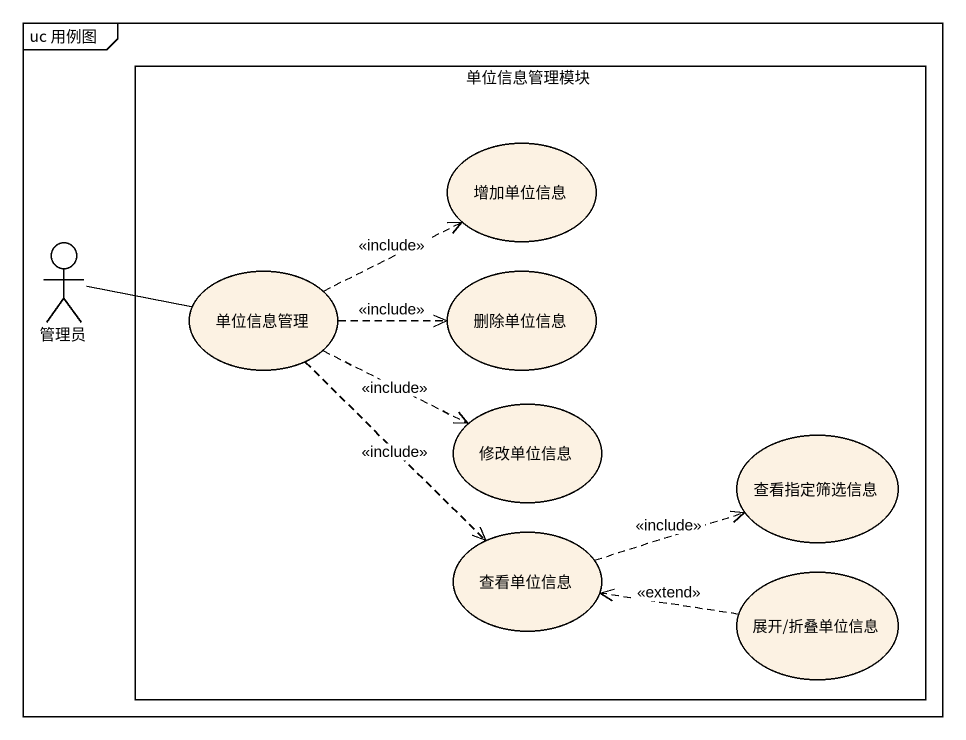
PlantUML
@startuml
mainframe uc 用例图
rectangle 单位信息管理模块 {
  usecase 增加单位信息
  usecase 单位信息管理
  usecase 删除单位信息
  usecase 修改单位信息
  usecase 查看指定筛选信息
  usecase 查看单位信息
  usecase "展开/折叠单位信息" as 展开_折叠单位信息
}
actor 管理员
管理员 -right- 单位信息管理
单位信息管理 .right.> 增加单位信息 : <<include>>
单位信息管理 .right.> 删除单位信息 : <<include>>
单位信息管理 .right.> 修改单位信息 : <<include>>
单位信息管理 ..> 查看单位信息 : <<include>>
查看单位信息 .right.> 查看指定筛选信息 : <<include>>
展开_折叠单位信息 .left.> 查看单位信息 : <<extend>>
@enduml
